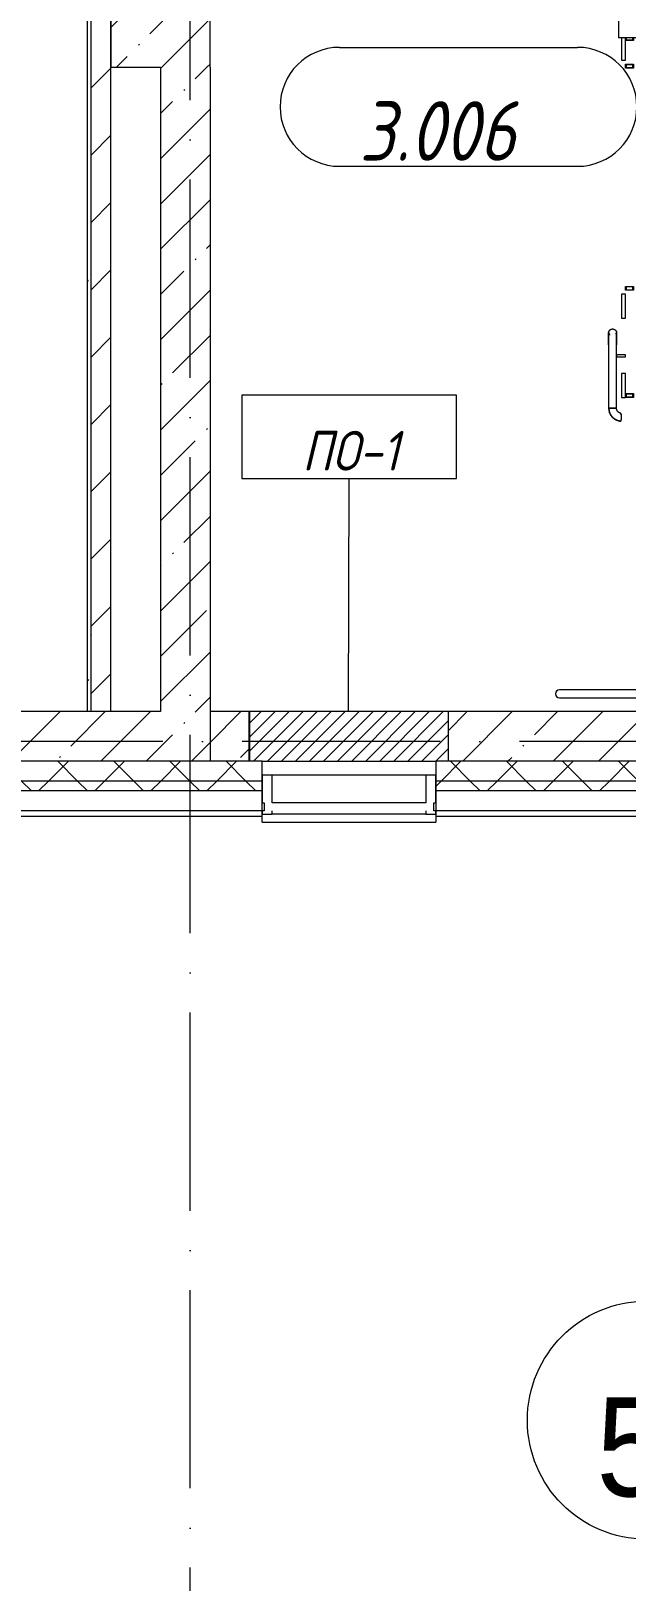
# Model space of a CAD drawing. Header units: millimetres. Extents: x -6467 to 106027, y -7090 to 195095.
# Drawn here: x 4756 to 7757, y 153661 to 161478 of the extents above; entities that cross this region are included whole.
import ezdxf

# ---------------------------------------------------------------- set-up
doc = ezdxf.new("R2010")
doc.units = ezdxf.units.MM
doc.linetypes.add('50_200_ШТРИХ_1Т_ш5_п1_п1_', pattern=[1400, 1000, -200, 0, -200])
for name, color, linetype, lineweight, true_color in [('A-AREA-IDEN-1', 7, 'Continuous', 9, 0xaaaaaa), ('A-FLOR-PATT-2', 7, 'Continuous', 5, 0x11d7be), ('I-WALL-1', 7, 'Continuous', 5, 0x787878), ('Оси-1', 7, 'Continuous', 20, 0xaaaaaa), ('Оси-2', 7, 'Continuous', 9, 0xaaaaaa), ('Оси-3', 7, '50_200_ШТРИХ_1Т_ш5_п1_п1_', 9, 0xaaaaaa)]:
    doc.layers.add(name, color=color, linetype=linetype, lineweight=lineweight, true_color=true_color)
for name, color, linetype, lineweight in [('A-FLOR', 7, 'Continuous', 9), ('A-FLOR-IDEN', 7, 'Continuous', 9), ('A-GLAZ', 7, 'Continuous', 5), ('A-GLAZ-CWMG', 7, 'Continuous', 9), ('A-GLAZ-CWMG-1', 7, 'Continuous', 20), ('A-WALL', 7, 'Continuous', 5), ('A-WALL-FNSH-1', 7, 'Continuous', 5), ('I-WALL', 7, 'Continuous', 5), ('S-COLS-1', 7, 'Continuous', 5), ('Ограждение', 7, 'Continuous', 9), ('Ограждение-1', 7, 'Continuous', 20)]:
    doc.layers.add(name, color=color, linetype=linetype, lineweight=lineweight)
doc.styles.add('Arial', font='arial.ttf', dxfattribs={"width": 0.9, "height": 500})
doc.styles.add('GOST Common_I', font='', dxfattribs={"width": 0.9, "height": 200})
doc.styles.add('ISOCPEUR_I_1', font='isocpeui.ttf', dxfattribs={"width": 0.85, "height": 2.5})
doc.styles.get('GOST Common_I').set_extended_font_data('GOST Common', italic=True)
pattern_1 = [(45, (109.45, 102614.03), (-228.0985, 228.0985), []), (45, (337.55, 102614.03), (-228.0985, 228.0985), [403.225, -80.645, 6.706, -73.939])]
pattern_2 = [(45, (109.45, 102614.03), (-141.42136, 141.42136), []), (135, (109.45, 102614.03), (-141.42136, -141.42136), [])]

# ---------------------------------------------------------------- blocks, each defined once
blk = doc.blocks.new('О_Элемент поручня_Пристенный_Двухуровневый_Труба_ГОСТ 87321 - О_Элемент поручня_Пристенный_Двухуровневый_Труба_ГОСТ 8732-78 2-20512541-АИ_План этажа Радиаторы_3')
at = {"layer": 'Ограждение'}
for p, q in [((280, 40), (-4640, 40)), ((-4640, 0), (280, 0))]:
    blk.add_line(p, q, dxfattribs=at)
for centre, start, end in [((-4640, 20), 90, 270), ((280, 20), 270, 90)]:
    blk.add_arc(centre, 20, start, end, dxfattribs=at)
blk = doc.blocks.new('О_Элемент ограждения_Обод_Труба_ГОСТ 86451 - О_Элемент ограждения_Обод_Труба_ГОСТ 8645-68 2-21430274-АИ_План этажа Радиаторы_3')
at = {"layer": 'Ограждение-1'}
for p, q in [((-1815.2, 20), (-1800, 20)), ((-1803, 17), (-1815.2, 17)), ((-1803, -17), (-1803, 17)), ((-1800, 20), (-1800, -20)), ((-20, -20), (-20, 20)), ((-20, 20), (0, 20)), ((-17, 17), (-17, -17)), ((-3, 17), (-17, 17)), ((-3, -17), (-3, 17)), ((0, 20), (0, -20)), ((-1815.2, -17), (-1803, -17)), ((-1800, -20), (-1815.2, -20)), ((0, -20), (-20, -20)), ((-17, -17), (-3, -17))]:
    blk.add_line(p, q, dxfattribs=at)
blk = doc.blocks.new('О_Полоса_Трапеция прямоугольная_Прокат_ГОСТ 1031 - Крепежная пластина-21430275-АИ_План этажа Радиаторы_3')
at = {"layer": 'Ограждение'}
for p, q in [((7645, 57135.9), (7625, 57135.9)), ((7625, 57135.9), (7625, 57015.9)), ((7645, 57035.9), (7645, 57135.9)), ((7625, 57015.9), (7645, 57015.9))]:
    blk.add_line(p, q, dxfattribs=at)
blk = doc.blocks.new('О_Элемент поручня_Площадочный_Двухуровневый_ГОСТ 8732-78 - О_Элемент поручня_Площадочный_Двухуровневый_ГОСТ 8732-78 2-26180260-АИ_План этажа Радиаторы_3')
at = {"layer": 'Ограждение'}
for p, q in [((320, 0), (0, 0)), ((0, 0), (0, -20)), ((0, -20), (0, -40)), ((0, -40), (320, -40))]:
    blk.add_line(p, q, dxfattribs=at)
at = {"layer": 'Ограждение', "flags": 128}
for points in [[(320, 0), (322.4, 0), (324.8, 0), (327.2, 0), (329.6, 0), (331.9, 0), (334.3, 0), (336.6, 0), (338.9, 0), (341.1, 0), (343.4, 0), (345.6, 0), (347.7, 0), (349.8, 0), (351.9, 0), (353.9, 0), (355.8, 0), (357.7, 0), (359.6, 0), (361.3, 0), (363, 0), (364.7, 0), (366.2, 0), (367.7, 0), (369.2, 0), (370.5, 0), (371.7, 0), (372.9, 0), (374, 0), (375, 0), (375.9, 0), (376.7, 0), (377.5, 0), (378.1, 0), (378.7, 0), (379.1, 0), (379.5, 0), (379.8, 0), (379.9, 0), (380, 0)], [(380, 0), (380, 0), (379.8, 0), (379.6, 0), (379.2, 0), (378.8, 0), (378.3, 0), (377.7, 0), (377, 0), (376.2, 0), (375.3, 0), (374.3, 0), (373.2, 0), (372.1, 0), (370.8, 0), (369.5, 0), (368.1, 0), (366.7, 0), (365.1, 0), (363.5, 0), (361.8, 0), (360, 0), (358.2, 0), (356.3, 0), (354.4, 0), (352.4, 0), (350.4, 0), (348.3, 0), (346.1, 0), (344, 0), (341.7, 0), (339.5, 0), (337.2, 0), (334.9, 0), (332.6, 0), (330.2, 0), (327.8, 0), (325.4, 0), (323, 0), (320.6, 0), (320, 0)], [(380, -40), (380, -40), (379.8, -40), (379.6, -40), (379.2, -40), (378.8, -40), (378.3, -40), (377.7, -40), (377, -40), (376.2, -40), (375.3, -40), (374.3, -40), (373.2, -40), (372.1, -40), (370.8, -40), (369.5, -40), (368.1, -40), (366.7, -40), (365.1, -40), (363.5, -40), (361.8, -40), (360, -40), (358.2, -40), (356.3, -40), (354.4, -40), (352.4, -40), (350.4, -40), (348.3, -40), (346.1, -40), (344, -40), (341.7, -40), (339.5, -40), (337.2, -40), (334.9, -40), (332.6, -40), (330.2, -40), (327.8, -40), (325.4, -40), (323, -40), (320.6, -40), (320, -40)], [(320, -40), (322.4, -40), (324.8, -40), (327.2, -40), (329.6, -40), (331.9, -40), (334.3, -40), (336.6, -40), (338.9, -40), (341.1, -40), (343.4, -40), (345.6, -40), (347.7, -40), (349.8, -40), (351.9, -40), (353.9, -40), (355.8, -40), (357.7, -40), (359.6, -40), (361.3, -40), (363, -40), (364.7, -40), (366.2, -40), (367.7, -40), (369.2, -40), (370.5, -40), (371.7, -40), (372.9, -40), (374, -40), (375, -40), (375.9, -40), (376.7, -40), (377.5, -40), (378.1, -40), (378.7, -40), (379.1, -40), (379.5, -40), (379.8, -40), (379.9, -40), (380, -40)], [(380, -1.5), (379.3, -1.5), (378.5, -1.6), (377.8, -1.6), (377.1, -1.7), (376.3, -1.9), (375.6, -2), (374.9, -2.2), (374.2, -2.4), (373.5, -2.7), (372.8, -3), (372.1, -3.3), (371.5, -3.6), (370.8, -3.9), (370.2, -4.3), (369.6, -4.7)], [(373.3, -37.2), (374, -37.5), (374.7, -37.7), (375.4, -37.9), (376.1, -38.1), (376.9, -38.2), (377.6, -38.3), (378.3, -38.4), (379.1, -38.5), (379.8, -38.5), (380, -38.5)], [(380, 0), (380.8, 0), (381.6, -0.1), (382.4, -0.1), (383.2, -0.3), (384, -0.4), (384.8, -0.6), (385.5, -0.8), (386.3, -1), (387, -1.3), (387.8, -1.6), (388.5, -1.9), (389.2, -2.3), (389.9, -2.6), (390.6, -3.1), (391.3, -3.5), (391.9, -4), (392.6, -4.4), (393.2, -5), (393.8, -5.5), (394.3, -6.1), (394.9, -6.7), (395.4, -7.3), (395.9, -7.9), (396.4, -8.5), (396.8, -9.2), (397.2, -9.9), (397.6, -10.6), (398, -11.3), (398.3, -12), (398.6, -12.8), (398.9, -13.5), (399.2, -14.3), (399.4, -15), (399.6, -15.8), (399.7, -16.6), (399.8, -17.4), (399.9, -18.2), (400, -19), (400, -19.8), (400, -20)], [(400, -20), (400, -20.8), (399.9, -21.6), (399.9, -22.4), (399.7, -23.2), (399.6, -24), (399.4, -24.8), (399.2, -25.5), (399, -26.3), (398.7, -27), (398.4, -27.8), (398.1, -28.5), (397.7, -29.2), (397.4, -29.9), (396.9, -30.6), (396.5, -31.3), (396, -31.9), (395.6, -32.6), (395, -33.2), (394.5, -33.8), (393.9, -34.3), (393.3, -34.9), (392.7, -35.4), (392.1, -35.9), (391.5, -36.4), (390.8, -36.8), (390.1, -37.2), (389.4, -37.6), (388.7, -38), (388, -38.3), (387.2, -38.6), (386.5, -38.9), (385.7, -39.2), (385, -39.4), (384.2, -39.6), (383.4, -39.7), (382.6, -39.8), (381.8, -39.9), (381, -40), (380.2, -40), (380, -40)]]:
    blk.add_lwpolyline(points, dxfattribs=at)
blk = doc.blocks.new('О_Полоса_Трапеция прямоугольная_Прокат_ГОСТ 1031 - Крепежная пластина-V103-АИ_План этажа Радиаторы_3')
at = {"layer": 'Ограждение'}
for p, q in [((7645, 57535.9), (7625, 57535.9)), ((7625, 57535.9), (7625, 57415.9)), ((7645, 57415.9), (7645, 57535.9)), ((7625, 57415.9), (7645, 57415.9))]:
    blk.add_line(p, q, dxfattribs=at)
blk = doc.blocks.new('О_Кронштейн_Форма Г_Круг_ГОСТ 25902 - О_Кронштейн_Форма Г_Круг_ГОСТ 2590-2006-21430280-АИ_План этажа Радиаторы_3')
at = {"layer": 'Ограждение'}
for p, q in [((7645, 57230.9), (7605, 57230.9)), ((7605, 57220.9), (7645, 57220.9)), ((7645, 57225.9), (7645, 57230.9)), ((7645, 57222.3), (7645, 57225.9)), ((7645, 57220.9), (7645, 57222.2))]:
    blk.add_line(p, q, dxfattribs=at)
at = {"layer": 'Ограждение', "flags": 128}
for points in [[(7599.8, 57230.9), (7600.8, 57230.9), (7601.7, 57230.9), (7602.7, 57230.9), (7603.7, 57230.9), (7604.7, 57230.9), (7605, 57230.9)], [(7605, 57220.9), (7604, 57220.9), (7603, 57220.9), (7602, 57220.9), (7601, 57220.9), (7600, 57220.9)]]:
    blk.add_lwpolyline(points, dxfattribs=at)
blk = doc.blocks.new('О_Кронштейн_Форма Г_Круг_ГОСТ 25902 - О_Кронштейн_Форма Г_Круг_ГОСТ 2590-2006-V104-АИ_План этажа Радиаторы_3')
at = {"layer": 'Ограждение'}
for p, q in [((7645, 57230.9), (7605, 57230.9)), ((7605, 57220.9), (7645, 57220.9)), ((7645, 57230.2), (7645, 57230.9)), ((7645, 57220.9), (7645, 57221.5))]:
    blk.add_line(p, q, dxfattribs=at)
at = {"layer": 'Ограждение', "flags": 128}
for points in [[(7599.8, 57230.9), (7600.8, 57230.9), (7601.7, 57230.9), (7602.7, 57230.9), (7603.7, 57230.9), (7604.7, 57230.9), (7605, 57230.9)], [(7605, 57220.9), (7604, 57220.9), (7603, 57220.9), (7602, 57220.9), (7601, 57220.9), (7600, 57220.9)]]:
    blk.add_lwpolyline(points, dxfattribs=at)
blk = doc.blocks.new('О_Элемент поручня_Загиб_Труба_ГОСТ 87321 - О_Элемент поручня_Загиб_Труба_ГОСТ 8732-78 2-21430281-АИ_План этажа Радиаторы_3')
at = {"layer": 'Ограждение', "flags": 128}
for points in [[(7560, 56960.9), (7560.1, 56958.3), (7560.2, 56955.7), (7560.5, 56953.1), (7560.8, 56950.5), (7561.3, 56948), (7561.9, 56945.4), (7562.5, 56942.9), (7563.3, 56940.4), (7564.2, 56938), (7565.1, 56935.6), (7566.2, 56933.2), (7567.3, 56930.9), (7568.6, 56928.6), (7569.9, 56926.4), (7571.4, 56924.2), (7572.9, 56922.1), (7574.5, 56920), (7576.1, 56918), (7577.9, 56916.1), (7579.7, 56914.3), (7581.6, 56912.5), (7583.6, 56910.8), (7585.6, 56909.2), (7587.7, 56907.6), (7589.9, 56906.2), (7592.1, 56904.8), (7594.4, 56903.6), (7596.7, 56902.4), (7599, 56901.3), (7601.4, 56900.3), (7603.9, 56899.4), (7606.4, 56898.6), (7608.9, 56897.9), (7611.4, 56897.3), (7614, 56896.8), (7616.5, 56896.4), (7619.1, 56896.1), (7620.3, 56896.1)], [(7584.5, 56911.9), (7586.5, 56910.4), (7588.6, 56908.9), (7590.7, 56907.4), (7592.9, 56906.1), (7595.1, 56904.9), (7597.3, 56903.7), (7599.6, 56902.7), (7602, 56901.7)], [(7620.3, 56936.3), (7619.3, 56936.5), (7618.3, 56936.8), (7617.4, 56937.1), (7616.4, 56937.4), (7615.5, 56937.8), (7614.6, 56938.2), (7613.7, 56938.6), (7612.8, 56939.1), (7611.9, 56939.6), (7611.1, 56940.1), (7610.3, 56940.7), (7609.5, 56941.3), (7608.7, 56941.9), (7608, 56942.6), (7607.2, 56943.3), (7606.6, 56944), (7605.9, 56944.8), (7605.3, 56945.5), (7604.7, 56946.3), (7604.1, 56947.2), (7603.6, 56948), (7603.1, 56948.9), (7602.6, 56949.8), (7602.2, 56950.7), (7601.8, 56951.6), (7601.4, 56952.5), (7601.1, 56953.5), (7600.8, 56954.4), (7600.6, 56955.4), (7600.4, 56956.4), (7600.2, 56957.4), (7600.1, 56958.4), (7600, 56959.4), (7600, 56960.4), (7600, 56960.9)]]:
    blk.add_lwpolyline(points, dxfattribs=at)
at = {"layer": 'Ограждение'}
for points, knots in [([(7620.3, 56936.3), (7619.7, 56936.4), (7619.1, 56936.1), (7618.4, 56935.1), (7618.3, 56934.9), (7618.2, 56934.8)], [-1, -1, -1, -1, -0.7857143, -0.7321429, -0.7142857, -0.7142857, -0.7142857, -0.7142857]), ([(7620.3, 56934.8), (7620.9, 56934.7), (7621.8, 56933.7), (7622.7, 56931.4), (7623, 56930.4), (7623, 56930.2)], [-1, -1, -1, -1, -0.8611111, -0.7916667, -0.7777778, -0.7777778, -0.7777778, -0.7777778])]:
    blk.add_open_spline(points, degree=3, knots=knots, dxfattribs=at)
for points in [[(7618.8, 56934), (7619.3, 56934.6), (7619.8, 56934.9), (7620.3, 56934.8)], [(7623.9, 56928.5), (7623.7, 56929.7), (7623.2, 56931.8), (7622.3, 56934.2), (7621.3, 56935.8), (7620.6, 56936.3), (7620.3, 56936.3)], [(7619.2, 56896.6), (7619.6, 56896.3), (7619.9, 56896.1), (7620.3, 56896.1)], [(7620.3, 56896.1), (7620.6, 56896), (7621, 56896.2), (7621.3, 56896.5)]]:
    blk.add_open_spline(points, degree=3, dxfattribs=at)
blk = doc.blocks.new('О_Элемент ограждения_Обод_Труба_ГОСТ 86451 - О_Элемент ограждения_Обод_Труба_ГОСТ 8645-68 2-21430283-АИ_План этажа Радиаторы_3')
at = {"layer": 'Ограждение-1'}
for p, q in [((-1140, 20), (-1120, 20)), ((-1140, -20), (-1140, 20)), ((-1137, 17), (-1137, -17)), ((-1123, 17), (-1137, 17)), ((-1123, -17), (-1123, 17)), ((-1120, 20), (-1120, -20)), ((-20, -20), (-20, 20)), ((-20, 20), (0, 20)), ((-17, 17), (-17, -17)), ((-3, 17), (-17, 17)), ((-3, -17), (-3, 17)), ((0, 20), (0, -20)), ((-1120, -20), (-1140, -20)), ((-1137, -17), (-1123, -17)), ((0, -20), (-20, -20)), ((-17, -17), (-3, -17))]:
    blk.add_line(p, q, dxfattribs=at)
blk = doc.blocks.new('О_Полоса_Трапеция прямоугольная_Прокат_ГОСТ 1031 - Крепежная пластина-V105-АИ_План этажа Радиаторы_3')
at = {"layer": 'Ограждение'}
for p, q in [((7625, 58831), (7625, 58715.9)), ((7645, 58715.9), (7645, 58815.9)), ((7625, 58715.9), (7645, 58715.9))]:
    blk.add_line(p, q, dxfattribs=at)
blk = doc.blocks.new('О_Элемент поручня_Загиб_Труба_ГОСТ 87321 - О_Элемент поручня_Загиб_Труба_ГОСТ 8732-78 2-V106-АИ_План этажа Радиаторы_3')
at = {"layer": 'Ограждение'}
blk.add_line((7600, 56960.9), (7560, 56960.9), dxfattribs=at)
at = {"layer": 'Ограждение', "flags": 128}
for points in [[(7560, 56960.9), (7560.1, 56958.3), (7560.2, 56955.7), (7560.5, 56953.1), (7560.8, 56950.5), (7561.3, 56948), (7561.9, 56945.4), (7562.5, 56942.9), (7563.3, 56940.4), (7564.2, 56938), (7565.1, 56935.6), (7566.2, 56933.2), (7567.3, 56930.9), (7568.6, 56928.6), (7569.9, 56926.4), (7571.4, 56924.2), (7572.9, 56922.1), (7574.5, 56920), (7576.1, 56918), (7577.9, 56916.1), (7579.7, 56914.3), (7581.6, 56912.5), (7583.6, 56910.8), (7585.6, 56909.2), (7587.7, 56907.6), (7589.9, 56906.2), (7592.1, 56904.8), (7594.4, 56903.6), (7596.7, 56902.4), (7599, 56901.3), (7601.4, 56900.3), (7603.9, 56899.4), (7606.4, 56898.6), (7608.9, 56897.9), (7611.4, 56897.3), (7614, 56896.8), (7616.5, 56896.4), (7619.1, 56896.1), (7620.3, 56896.1)], [(7561.5, 56960.9), (7561.6, 56958.3), (7561.7, 56955.8), (7562, 56953.3), (7562.3, 56950.8), (7562.8, 56948.3), (7563.3, 56945.8), (7564, 56943.3), (7564.7, 56940.9), (7565.6, 56938.5), (7566.5, 56936.2), (7567.5, 56933.8), (7568.7, 56931.6), (7569.9, 56929.3), (7571.2, 56927.1), (7572.6, 56925), (7574.1, 56923), (7575.6, 56921), (7577.3, 56919), (7579, 56917.1), (7580.8, 56915.3), (7582.6, 56913.6), (7584.5, 56911.9), (7586.5, 56910.4), (7588.6, 56908.9), (7590.7, 56907.4), (7592.9, 56906.1), (7595.1, 56904.9), (7597.3, 56903.7), (7599.6, 56902.7), (7602, 56901.7), (7604.4, 56900.8), (7606.8, 56900), (7609.2, 56899.4), (7611.7, 56898.8), (7614.2, 56898.3), (7616.7, 56897.9), (7619.2, 56897.6), (7620.3, 56897.6)], [(7620.3, 56936.3), (7619.3, 56936.5), (7618.3, 56936.8), (7617.4, 56937.1), (7616.4, 56937.4), (7615.5, 56937.8), (7614.6, 56938.2), (7613.7, 56938.6), (7612.8, 56939.1), (7611.9, 56939.6), (7611.1, 56940.1), (7610.3, 56940.7), (7609.5, 56941.3), (7608.7, 56941.9), (7608, 56942.6), (7607.2, 56943.3), (7606.6, 56944), (7605.9, 56944.8), (7605.3, 56945.5), (7604.7, 56946.3), (7604.1, 56947.2), (7603.6, 56948), (7603.1, 56948.9), (7602.6, 56949.8), (7602.2, 56950.7), (7601.8, 56951.6), (7601.4, 56952.5), (7601.1, 56953.5), (7600.8, 56954.4), (7600.6, 56955.4), (7600.4, 56956.4), (7600.2, 56957.4), (7600.1, 56958.4), (7600, 56959.4), (7600, 56960.4), (7600, 56960.9)]]:
    blk.add_lwpolyline(points, dxfattribs=at)
at = {"layer": 'Ограждение'}
for points, knots in [([(7620.3, 56936.3), (7619.7, 56936.4), (7619.1, 56936.1), (7618.4, 56935.1), (7618.3, 56934.9), (7618.2, 56934.8)], [-1, -1, -1, -1, -0.7857143, -0.7321429, -0.7142857, -0.7142857, -0.7142857, -0.7142857]), ([(7625, 56915.9), (7625, 56918.2), (7624.9, 56921.6), (7624.4, 56925.7), (7623.9, 56928.9), (7623.2, 56931.8), (7622.3, 56934.2), (7621.3, 56935.8), (7620.6, 56936.3), (7620.3, 56936.3)], [-1, -1, -1, -1, -0.785714, -0.678571, -0.571429, -0.428571, -0.285714, -0.142857, 0, 0, 0, 0]), ([(7620.3, 56934.8), (7620.9, 56934.7), (7621.8, 56933.7), (7622.7, 56931.4), (7623, 56930.4), (7623, 56930.2)], [-1, -1, -1, -1, -0.8611111, -0.7916667, -0.7777778, -0.7777778, -0.7777778, -0.7777778]), ([(7620.3, 56896.1), (7620.8, 56896), (7621.8, 56896.7), (7623.1, 56899.5), (7624, 56903.2), (7624.6, 56907), (7624.9, 56911.3), (7625, 56914.3), (7625, 56915.9)], [-1, -1, -1, -1, -0.785714, -0.571429, -0.428571, -0.285714, -0.142857, 0, 0, 0, 0])]:
    blk.add_open_spline(points, degree=3, knots=knots, dxfattribs=at)
for points in [[(7618.8, 56934), (7619.3, 56934.6), (7619.8, 56934.9), (7620.3, 56934.8)], [(7619.2, 56896.6), (7619.6, 56896.3), (7619.9, 56896.1), (7620.3, 56896.1)]]:
    blk.add_open_spline(points, degree=3, dxfattribs=at)
blk = doc.blocks.new('Прямоугольный импост - Импост структурный с накладкой - 180мм-22437121-АИ_План этажа Радиаторы_3')
at = {"layer": 'A-GLAZ-CWMG-1'}
for p, q in [((-50, 0), (-50, 17)), ((-50, 17), (0, 17)), ((0, 0), (-10, 0)), ((-10, 0), (-10, -40)), ((0, 17), (0, 0)), ((-50, -180), (-50, -40)), ((-10, -40), (0, -40)), ((0, -40), (0, -180)), ((0, -180), (-50, -180))]:
    blk.add_line(p, q, dxfattribs=at)
blk = doc.blocks.new('Прямоугольный импост - Импост структурный с накладкой - 180мм-V176-АИ_План этажа Радиаторы_3')
at = {"layer": 'A-GLAZ-CWMG'}
for p, q in [((6638, 55111), (5863, 55111)), ((6638, 54914), (5863, 54914))]:
    blk.add_line(p, q, dxfattribs=at)
blk = doc.blocks.new('Прямоугольный импост - Импост структурный с накладкой - 180мм-22437100-АИ_План этажа Радиаторы_3')
at = {"layer": 'A-GLAZ-CWMG-1'}
for p, q in [((-25, 0), (-25, 17)), ((-25, 17), (25, 17)), ((25, 0), (15, 0)), ((15, 0), (15, -40)), ((25, 17), (25, 0)), ((-25, -180), (-25, -40)), ((15, -40), (25, -40)), ((25, -40), (25, -180)), ((25, -180), (-25, -180))]:
    blk.add_line(p, q, dxfattribs=at)
blk = doc.blocks.new('Прямоугольный импост - Импост структурный с накладкой - 180мм-22437155-АИ_План этажа Радиаторы_3')
at = {"layer": 'A-GLAZ-CWMG-1'}
for p, q in [((0, 17), (-50, 17)), ((-50, 17), (-50, 0)), ((-10, -40), (-10, 0)), ((-10, 0), (0, 0)), ((0, 0), (0, 17)), ((-50, -40), (-50, -180)), ((0, -40), (-10, -40)), ((0, -180), (0, -40)), ((-50, -180), (0, -180))]:
    blk.add_line(p, q, dxfattribs=at)
blk = doc.blocks.new('Отлив_СКБ - Отлив витража-V324-АИ_План этажа Радиаторы_3')
at = {"layer": 'A-GLAZ'}
for p, q in [((0, 69), (0, 100)), ((875, 100), (0, 100)), ((875, 100), (875, 69)), ((825, 0), (50, 0))]:
    blk.add_line(p, q, dxfattribs=at)
blk = doc.blocks.new('Ось сетки - Круг_Ø6_00__ISO-2_5_0_9K_-17386508-АИ_План этажа Радиаторы_3')
at = {"layer": 'Оси-1'}
blk.add_circle((0, 0), 3, dxfattribs=at)
blk = doc.blocks.new('AAR_СКБ_Марка_помещения_1_5 ммп - Номер-27962133-АИ_План этажа Радиаторы_3')
at = {"layer": 'A-AREA-IDEN-1'}
for p, q in [((-2.987, 3), (3.013, 3)), ((-2.987, 0), (3.013, 0))]:
    blk.add_line(p, q, dxfattribs=at)
for centre, start, end in [((-2.987, 1.5), 90, 270), ((3.013, 1.5), 270, 90)]:
    blk.add_arc(centre, 1.5, start, end, dxfattribs=at)
blk = doc.blocks.new('AAR_СКБ_Марка_Перекрытия_1 мм - Марка пола-27961726-АИ_План этажа Радиаторы_3')
at = {"layer": 'A-FLOR-IDEN'}
for p, q in [((2.723, 2.101), (-2.69, 2.101)), ((-2.69, 2.101), (-2.69, 0)), ((2.723, 0), (2.723, 2.101)), ((-2.69, 0), (2.723, 0))]:
    blk.add_line(p, q, dxfattribs=at)

msp = doc.modelspace()

# ---------------------------------------------------------------- hatches: boundary and pattern name
at = {"layer": 'A-FLOR-PATT-2'}
h = msp.add_hatch(dxfattribs=at)
h.set_pattern_fill('FP_281', color=256, style=0, pattern_type=2)
h.set_pattern_definition([(225, (6356.95, 157920.076), (35.3553, -35.3553), [])])
h.paths.add_polyline_path([(6184.3, 157795.1), (6859.4, 157795.1), (6859.4, 158045.1), (5859.4, 158045.1), (5859.4, 157795.1), (5922.4, 157795.1)])
at = {"layer": 'A-WALL'}
h = msp.add_hatch(dxfattribs=at)
h.set_pattern_fill('FP_1', color=256, style=0, pattern_type=2)
h.set_pattern_definition(pattern_1)
h.paths.add_polyline_path([(7969.4, 161445.1), (7969.4, 165785.1), (7719.4, 165785.1), (7719.4, 161445.1), (7838.4, 161445.1)])
h = msp.add_hatch(dxfattribs=at)
h.set_pattern_fill('FP_1', color=256, style=0, pattern_type=2)
h.set_pattern_definition(pattern_1)
h.paths.add_polyline_path([(5659.4, 157795.1), (5659.4, 161295.1), (5409.4, 161295.1), (5409.4, 157795.1)])
h.paths.add_polyline_path([(5659.4, 161795.1), (5659.4, 164144.7), (5409.4, 164144.7), (5409.4, 161795.1)])
h = msp.add_hatch(dxfattribs=at)
h.set_pattern_fill('FP_1', color=256, style=0, pattern_type=2)
h.set_pattern_definition(pattern_1)
h.paths.add_polyline_path([(5409.4, 157795.1), (5409.4, 158045.1), (-1840.6, 158045.1), (-1840.6, 157795.1), (2875.9, 157795.1)])
h = msp.add_hatch(dxfattribs=at)
h.set_pattern_fill('FP_1', color=256, style=0, pattern_type=2)
h.set_pattern_definition(pattern_1)
h.paths.add_polyline_path([(5854.4, 157795.1), (5854.4, 158045.1), (5659.4, 158045.1), (5659.4, 157795.1)])
h = msp.add_hatch(dxfattribs=at)
h.set_pattern_fill('FP_1', color=256, style=0, pattern_type=2)
h.set_pattern_definition(pattern_1)
h.paths.add_polyline_path([(12800.9, 157795.1), (13159.4, 157795.1), (13159.4, 158045.1), (6859.4, 158045.1), (6859.4, 157795.1), (9492.6, 157795.1)])
h.paths.add_polyline_path([(5859.4, 157795.1), (5859.4, 158045.1), (5854.4, 158045.1), (5854.4, 157795.1)])
h = msp.add_hatch(dxfattribs=at)
h.set_pattern_fill('FP_122', color=256, style=0, pattern_type=2)
h.set_pattern_definition(pattern_2)
h.paths.add_polyline_path([(74509.4, 157695.1), (74509.4, 157795.1), (68199.4, 157795.1), (68199.4, 157695.1), (74459.4, 157695.1)])
h.paths.add_polyline_path([(65017.9, 157695.1), (66559.4, 157695.1), (66559.4, 157795.1), (65017.9, 157795.1)])
h.paths.add_polyline_path([(64079.8, 157695.1), (64142.9, 157695.1), (64142.9, 157795.1), (62809.4, 157795.1), (62809.4, 157695.1), (63252.7, 157695.1)])
h.paths.add_polyline_path([(67059.4, 157695.1), (67324.4, 157695.1), (67324.4, 157795.1), (67059.4, 157795.1), (67059.4, 157783.6)])
h.paths.add_polyline_path([(60771.5, 157695.1), (61109.4, 157695.1), (61109.4, 157795.1), (59809.4, 157795.1), (59809.4, 157695.1)])
h.paths.add_polyline_path([(58109.4, 157695.1), (58109.4, 157795.1), (56809.4, 157795.1), (56809.4, 157695.1), (57463.1, 157695.1)])
h.paths.add_polyline_path([(55109.4, 157695.1), (55109.4, 157795.1), (53809.4, 157795.1), (53809.4, 157695.1), (54154.8, 157695.1)])
h.paths.add_polyline_path([(52109.4, 157695.1), (52109.4, 157795.1), (50809.4, 157795.1), (50809.4, 157695.1), (50846.5, 157695.1)])
h.paths.add_polyline_path([(47809.4, 157695.1), (49109.4, 157695.1), (49109.4, 157795.1), (47809.4, 157795.1)])
h.paths.add_polyline_path([(42809.4, 157695.1), (42809.4, 157795.1), (41509.4, 157795.1), (41509.4, 157695.1), (42575.7, 157695.1)])
h.paths.add_polyline_path([(45884, 157695.1), (46109.4, 157695.1), (46109.4, 157795.1), (44509.4, 157795.1), (44509.4, 157695.1), (45057, 157695.1)])
h.paths.add_polyline_path([(39809.4, 157695.1), (39809.4, 157795.1), (38509.4, 157795.1), (38509.4, 157695.1), (39267.4, 157695.1)])
h.paths.add_polyline_path([(36809.4, 157695.1), (36809.4, 157795.1), (35509.4, 157795.1), (35509.4, 157695.1), (35959.1, 157695.1)])
h.paths.add_polyline_path([(32650.8, 157695.1), (33809.4, 157695.1), (33809.4, 157795.1), (32509.4, 157795.1), (32509.4, 157695.1)])
h.paths.add_polyline_path([(30169.5, 157695.1), (30809.4, 157695.1), (30809.4, 157795.1), (29509.4, 157795.1), (29509.4, 157695.1)])
h.paths.add_polyline_path([(27809.4, 157695.1), (27809.4, 157795.1), (26509.4, 157795.1), (26509.4, 157695.1), (27688.3, 157695.1)])
h.paths.add_polyline_path([(24809.4, 157695.1), (24809.4, 157795.1), (23509.4, 157795.1), (23509.4, 157695.1), (24380, 157695.1)])
h.paths.add_polyline_path([(21071.7, 157695.1), (21809.4, 157695.1), (21809.4, 157795.1), (20509.4, 157795.1), (20509.4, 157695.1)])
h.paths.add_polyline_path([(18809.4, 157695.1), (18809.4, 157795.1), (17509.4, 157795.1), (17509.4, 157695.1), (17763.4, 157695.1)])
h.paths.add_polyline_path([(16109.2, 157695.1), (16634.4, 157695.1), (16634.4, 157795.1), (6797.4, 157795.1), (6797.4, 157695.1), (12800.9, 157695.1)])
h.paths.add_polyline_path([(5922.4, 157695.1), (5922.4, 157795.1), (-2340.6, 157795.1), (-2340.6, 157695.1), (2875.9, 157695.1)])
h = msp.add_hatch(dxfattribs=at)
h.set_pattern_fill('FP_122', color=256, style=0, pattern_type=2)
h.set_pattern_definition(pattern_2)
h.paths.add_polyline_path([(74459.4, 157645.1), (74459.4, 157695.1), (68199.4, 157695.1), (68199.4, 157645.1), (74418.3, 157645.1)])
h.paths.add_polyline_path([(67059.4, 157645.1), (67324.4, 157645.1), (67324.4, 157695.1), (67059.4, 157695.1), (67059.4, 157689.3)])
h.paths.add_polyline_path([(66559.4, 157645.1), (66559.4, 157695.1), (65017.9, 157695.1), (65017.9, 157645.1), (65733.9, 157645.1)])
h.paths.add_polyline_path([(64142.9, 157645.1), (64142.9, 157695.1), (62809.4, 157695.1), (62809.4, 157645.1), (64079.8, 157645.1)])
h.paths.add_polyline_path([(60771.5, 157645.1), (61109.4, 157645.1), (61109.4, 157695.1), (59809.4, 157695.1), (59809.4, 157645.1)])
h.paths.add_polyline_path([(58109.4, 157645.1), (58109.4, 157695.1), (56809.4, 157695.1), (56809.4, 157645.1), (57463.1, 157645.1)])
h.paths.add_polyline_path([(55109.4, 157645.1), (55109.4, 157695.1), (53809.4, 157695.1), (53809.4, 157645.1), (54154.8, 157645.1)])
h.paths.add_polyline_path([(50846.5, 157645.1), (52109.4, 157645.1), (52109.4, 157695.1), (50809.4, 157695.1), (50809.4, 157645.1)])
h.paths.add_polyline_path([(49109.4, 157645.1), (49109.4, 157695.1), (47809.4, 157695.1), (47809.4, 157645.1), (48365.3, 157645.1)])
h.paths.add_polyline_path([(45057, 157645.1), (46109.4, 157645.1), (46109.4, 157695.1), (44509.4, 157695.1), (44509.4, 157645.1)])
h.paths.add_polyline_path([(42809.4, 157645.1), (42809.4, 157695.1), (41509.4, 157695.1), (41509.4, 157645.1), (42575.7, 157645.1)])
h.paths.add_polyline_path([(39267.4, 157645.1), (39809.4, 157645.1), (39809.4, 157695.1), (38509.4, 157695.1), (38509.4, 157645.1)])
h.paths.add_polyline_path([(36809.4, 157645.1), (36809.4, 157695.1), (35509.4, 157695.1), (35509.4, 157645.1), (35959.1, 157645.1)])
h.paths.add_polyline_path([(33809.4, 157645.1), (33809.4, 157695.1), (32509.4, 157695.1), (32509.4, 157645.1), (32650.8, 157645.1)])
h.paths.add_polyline_path([(29509.4, 157645.1), (30809.4, 157645.1), (30809.4, 157695.1), (29509.4, 157695.1)])
h.paths.add_polyline_path([(27809.4, 157645.1), (27809.4, 157695.1), (26509.4, 157695.1), (26509.4, 157645.1), (27688.3, 157645.1)])
h.paths.add_polyline_path([(24809.4, 157645.1), (24809.4, 157695.1), (23509.4, 157695.1), (23509.4, 157645.1), (24380, 157645.1)])
h.paths.add_polyline_path([(21071.7, 157645.1), (21809.4, 157645.1), (21809.4, 157695.1), (20509.4, 157695.1), (20509.4, 157645.1)])
h.paths.add_polyline_path([(18809.4, 157645.1), (18809.4, 157695.1), (17509.4, 157695.1), (17509.4, 157645.1), (17763.4, 157645.1)])
h.paths.add_polyline_path([(16109.2, 157645.1), (16634.4, 157645.1), (16634.4, 157695.1), (6797.4, 157695.1), (6797.4, 157645.1), (12800.9, 157645.1)])
h.paths.add_polyline_path([(5922.4, 157645.1), (5922.4, 157695.1), (-2440.6, 157695.1), (-2440.6, 157645.1), (2875.9, 157645.1)])
at = {"layer": 'I-WALL'}
h = msp.add_hatch(dxfattribs=at)
h.set_pattern_fill('FP_4', color=256, style=0, pattern_type=2)
h.set_pattern_definition([(45, (109.45, 102614.03), (-169.7056, 169.7056), [])])
h.paths.add_polyline_path([(5159.4, 158045.1), (5159.4, 161795.1), (5059.4, 161795.1), (5059.4, 158045.1)])
at = {"layer": 'I-WALL-1'}
h = msp.add_hatch(dxfattribs=at)
h.set_pattern_fill('FP_3', color=256, style=0, pattern_type=2)
h.set_pattern_definition([(0, (109.45, 102614.03), (406.4, 101.6), [6.706, -298.094, 6.706, -298.094, -1625.6]), (0, (109.45, 102614.03), (406.4, 101.6), [-609.6, 6.706, -602.894, 6.706, -298.094, -711.2]), (0, (109.45, 102614.03), (406.4, 101.6), [-1524, 6.706, -196.494, 6.706, -501.294]), (120, (261.85, 102664.83), (-291.18818, 301.15272), [6.706, -298.094, 6.706, -298.094, -1625.6]), (120, (261.85, 102664.83), (-291.18818, 301.15272), [-609.6, 6.706, -602.894, 6.706, -298.094, -711.2]), (120, (261.85, 102664.83), (-291.18818, 301.15272), [-1524, 6.706, -196.494, 6.706, -501.294]), (240, (312.65, 102868.03), (-115.21182, -402.75272), [6.706, -298.094, 6.706, -298.094, -1625.6]), (240, (312.65, 102868.03), (-115.21182, -402.75272), [-609.6, 6.706, -602.894, 6.706, -298.094, -711.2]), (240, (312.65, 102868.03), (-115.21182, -402.75272), [-1524, 6.706, -196.494, 6.706, -501.294])])
h.paths.add_polyline_path([(5039.4, 158045.1), (5059.4, 158045.1), (5059.4, 161895.1), (5039.4, 161895.1), (5039.4, 160715.2)])
at = {"layer": 'S-COLS-1'}
h = msp.add_hatch(dxfattribs=at)
h.set_pattern_fill('FP_1', color=256, style=0, pattern_type=2)
h.set_pattern_definition(pattern_1)
h.paths.add_polyline_path([(5159.4, 161295.1), (5659.4, 161295.1), (5659.4, 161795.1), (5159.4, 161795.1)])

# ---------------------------------------------------------------- linework, layer by layer
at = {"layer": 'A-FLOR'}
for p, q in [((6859.4, 158045.1), (5859.4, 158045.1)), ((5922.4, 157795.1), (6797.4, 157795.1))]:
    msp.add_line(p, q, dxfattribs=at)
at = {"layer": 'A-FLOR-IDEN'}
msp.add_line((6356.9, 158045.1), (6360.3, 159220.8), dxfattribs=at)
at = {"layer": 'A-WALL'}
for p, q in [((7719.4, 164394.7), (7719.4, 161445.1)), ((5059.4, 158045.1), (5059.4, 161895.1)), ((7719.4, 161445.1), (13159.4, 161445.1)), ((5409.4, 161295.1), (5409.4, 158045.1)), ((5659.4, 161295.1), (5659.4, 157795.1)), ((5409.4, 158045.1), (-1840.6, 158045.1)), ((5859.4, 158045.1), (5659.4, 158045.1)), ((5854.4, 158045.1), (5854.4, 157795.1)), ((5859.4, 157795.1), (5859.4, 158045.1)), ((13159.4, 158045.1), (6859.4, 158045.1)), ((6859.4, 158045.1), (6859.4, 157795.1)), ((5922.4, 157695.1), (-2440.6, 157695.1)), ((16634.4, 157695.1), (6797.4, 157695.1)), ((5922.4, 157645.1), (-2490.6, 157645.1)), ((16634.4, 157645.1), (6797.4, 157645.1)), ((5922.4, 157545.1), (-2590.6, 157545.1)), ((16634.4, 157545.1), (6797.4, 157545.1))]:
    msp.add_line(p, q, dxfattribs=at)
at = {"layer": 'A-WALL-FNSH-1'}
for p, q in [((5039.4, 161915.1), (5039.4, 158045.1)), ((5159.4, 158045.1), (5159.4, 161795.1)), ((5922.4, 157795.1), (-2340.6, 157795.1)), ((5922.4, 157518.1), (5922.4, 157795.1)), ((16634.4, 157795.1), (6797.4, 157795.1)), ((6797.4, 157795.1), (6797.4, 157518.1)), ((-2617.6, 157518.1), (5922.4, 157518.1)), ((6797.4, 157518.1), (16634.4, 157518.1))]:
    msp.add_line(p, q, dxfattribs=at)
at = {"layer": 'S-COLS-1'}
for p, q in [((5159.4, 161795.1), (5159.4, 161295.1)), ((5659.4, 161295.1), (5659.4, 161795.1)), ((5159.4, 161295.1), (5409.4, 161295.1))]:
    msp.add_line(p, q, dxfattribs=at)
at = {"layer": 'Оси-3'}
for p, q in [((5559.4, 96724.3), (5559.4, 193895)), ((104827.4, 157895.1), (-5157.9, 157895.1))]:
    msp.add_line(p, q, dxfattribs=at)

# ---------------------------------------------------------------- block references
at = {"layer": 'A-AREA-IDEN-1', "xscale": 199.9999999999999, "yscale": 199.9999999999999, "zscale": 199.9999999999999}
msp.add_blockref('AAR_СКБ_Марка_помещения_1_5 ммп - Номер-27962133-АИ_План этажа Радиаторы_3', (6909.6, 160795.2), dxfattribs=at)
at = {"layer": 'A-FLOR-IDEN', "xscale": 199.9999999999999, "yscale": 199.9999999999999, "zscale": 199.9999999999999}
msp.add_blockref('AAR_СКБ_Марка_Перекрытия_1 мм - Марка пола-27961726-АИ_План этажа Радиаторы_3', (6356.9, 159220.8), dxfattribs=at)
at = {"layer": 'A-GLAZ', "rotation": 180}
msp.add_blockref('Отлив_СКБ - Отлив витража-V324-АИ_План этажа Радиаторы_3', (6797.4, 157587.1), dxfattribs=at)
at = {"layer": 'A-GLAZ-CWMG', "rotation": 180}
msp.add_blockref('Прямоугольный импост - Импост структурный с накладкой - 180мм-22437155-АИ_План этажа Радиаторы_3', (5922.4, 157545.1), dxfattribs=at)
at = {"layer": 'A-GLAZ-CWMG'}
msp.add_blockref('Прямоугольный импост - Импост структурный с накладкой - 180мм-V176-АИ_План этажа Радиаторы_3', (109.4, 102614), dxfattribs=at)
at = {"layer": 'A-GLAZ-CWMG', "extrusion": (0, 0, -1), "rotation": 180}
for name, p in [('Прямоугольный импост - Импост структурный с накладкой - 180мм-22437121-АИ_План этажа Радиаторы_3', (-6797.4, 157545.1)), ('Прямоугольный импост - Импост структурный с накладкой - 180мм-22437100-АИ_План этажа Радиаторы_3', (-6772.4, 157545.1))]:
    msp.add_blockref(name, p, dxfattribs=at)
at = {"layer": 'Ограждение'}
for name, p in [('О_Полоса_Трапеция прямоугольная_Прокат_ГОСТ 1031 - Крепежная пластина-V105-АИ_План этажа Радиаторы_3', (109.4, 102614)), ('О_Полоса_Трапеция прямоугольная_Прокат_ГОСТ 1031 - Крепежная пластина-V105-АИ_План этажа Радиаторы_3', (109.4, 102614)), ('О_Полоса_Трапеция прямоугольная_Прокат_ГОСТ 1031 - Крепежная пластина-V103-АИ_План этажа Радиаторы_3', (109.4, 102614)), ('О_Кронштейн_Форма Г_Круг_ГОСТ 25902 - О_Кронштейн_Форма Г_Круг_ГОСТ 2590-2006-21430280-АИ_План этажа Радиаторы_3', (109.4, 102614)), ('О_Кронштейн_Форма Г_Круг_ГОСТ 25902 - О_Кронштейн_Форма Г_Круг_ГОСТ 2590-2006-V104-АИ_План этажа Радиаторы_3', (109.4, 102614)), ('О_Полоса_Трапеция прямоугольная_Прокат_ГОСТ 1031 - Крепежная пластина-21430275-АИ_План этажа Радиаторы_3', (109.4, 102614)), ('О_Элемент поручня_Загиб_Труба_ГОСТ 87321 - О_Элемент поручня_Загиб_Труба_ГОСТ 8732-78 2-21430281-АИ_План этажа Радиаторы_3', (109.4, 102614)), ('О_Элемент поручня_Загиб_Труба_ГОСТ 87321 - О_Элемент поручня_Загиб_Труба_ГОСТ 8732-78 2-V106-АИ_План этажа Радиаторы_3', (109.4, 102614)), ('О_Элемент поручня_Пристенный_Двухуровневый_Труба_ГОСТ 87321 - О_Элемент поручня_Пристенный_Двухуровневый_Труба_ГОСТ 8732-78 2-20512541-АИ_План этажа Радиаторы_3', (12061.1, 158115.1))]:
    msp.add_blockref(name, p, dxfattribs=at)
for name, p, rotation in [('О_Элемент ограждения_Обод_Труба_ГОСТ 86451 - О_Элемент ограждения_Обод_Труба_ГОСТ 8645-68 2-21430274-АИ_План этажа Радиаторы_3', (7774.4, 159629.9), 269.9999999999997), ('О_Элемент ограждения_Обод_Труба_ГОСТ 86451 - О_Элемент ограждения_Обод_Труба_ГОСТ 8645-68 2-21430283-АИ_План этажа Радиаторы_3', (7774.4, 160169.9), 269.9999999999997), ('О_Элемент поручня_Площадочный_Двухуровневый_ГОСТ 8732-78 - О_Элемент поручня_Площадочный_Двухуровневый_ГОСТ 8732-78 2-26180260-АИ_План этажа Радиаторы_3', (7669.4, 159574.9), 89.99999999999993)]:
    msp.add_blockref(name, p, dxfattribs=dict(at, rotation=rotation))
at = {"layer": 'Оси-1', "xscale": 199.9999999999999, "yscale": 199.9999999999999, "zscale": 199.9999999999999}
msp.add_blockref('Ось сетки - Круг_Ø6_00__ISO-2_5_0_9K_-17386508-АИ_План этажа Радиаторы_3', (7859.4, 154472), dxfattribs=at)

# ---------------------------------------------------------------- texts
at = {"layer": 'A-AREA-IDEN-1', "insert": (6806.3, 160823.4), "char_height": 300, "width": 952, "attachment_point": 8, "line_spacing_factor": 1.139951, "style": 'ISOCPEUR_I_1'}
msp.add_mtext('\\pxqc,t8.46667,16.93333,25.4,33.86667,42.33333,50.8,59.26667,67.73333,76.2,84.66667,93.13333,101.6,110.06667,118.53333,127,135.46667,143.93333,152.4,160.86667,169.33333,177.8,186.26667,194.73333,203.2,211.66667,220.13333,228.6,237.06667,245.53333,254,262.46667,270.93333;{3.006}', dxfattribs=at)
at = {"layer": 'A-FLOR-IDEN', "insert": (6368.1, 159360.6), "char_height": 200, "width": 523.8, "attachment_point": 5, "line_spacing_factor": 1.022766, "style": 'GOST Common_I'}
msp.add_mtext('\\pxqc,t0.9,1.8,2.7,3.6,4.5,5.4,6.3,7.2,8.1,9,9.9,10.8,11.7,12.6,13.5,14.4,15.3,16.2,17.1,18,18.9,19.8,20.7,21.6,22.5,23.4,24.3,25.2,26.1,27,27.9,28.8;{ПО-1}', dxfattribs=at)
at = {"layer": 'Оси-2', "insert": (7782.6, 154334.5), "char_height": 500, "width": 358.2, "attachment_point": 5, "line_spacing_factor": 0.936439, "style": 'Arial'}
msp.add_mtext('\\pxqc,t4.572,9.144,13.716,18.288,22.86,27.432,32.004,36.576,41.148,45.72,50.292,54.864,59.436,64.008,68.58,73.152,77.724,82.296,86.868,91.44,96.012,100.584,105.156,109.728,114.3,118.872,123.444,128.016,132.588,137.16,141.732,146.304;{5}', dxfattribs=at)

doc.saveas('drawing.dxf')
